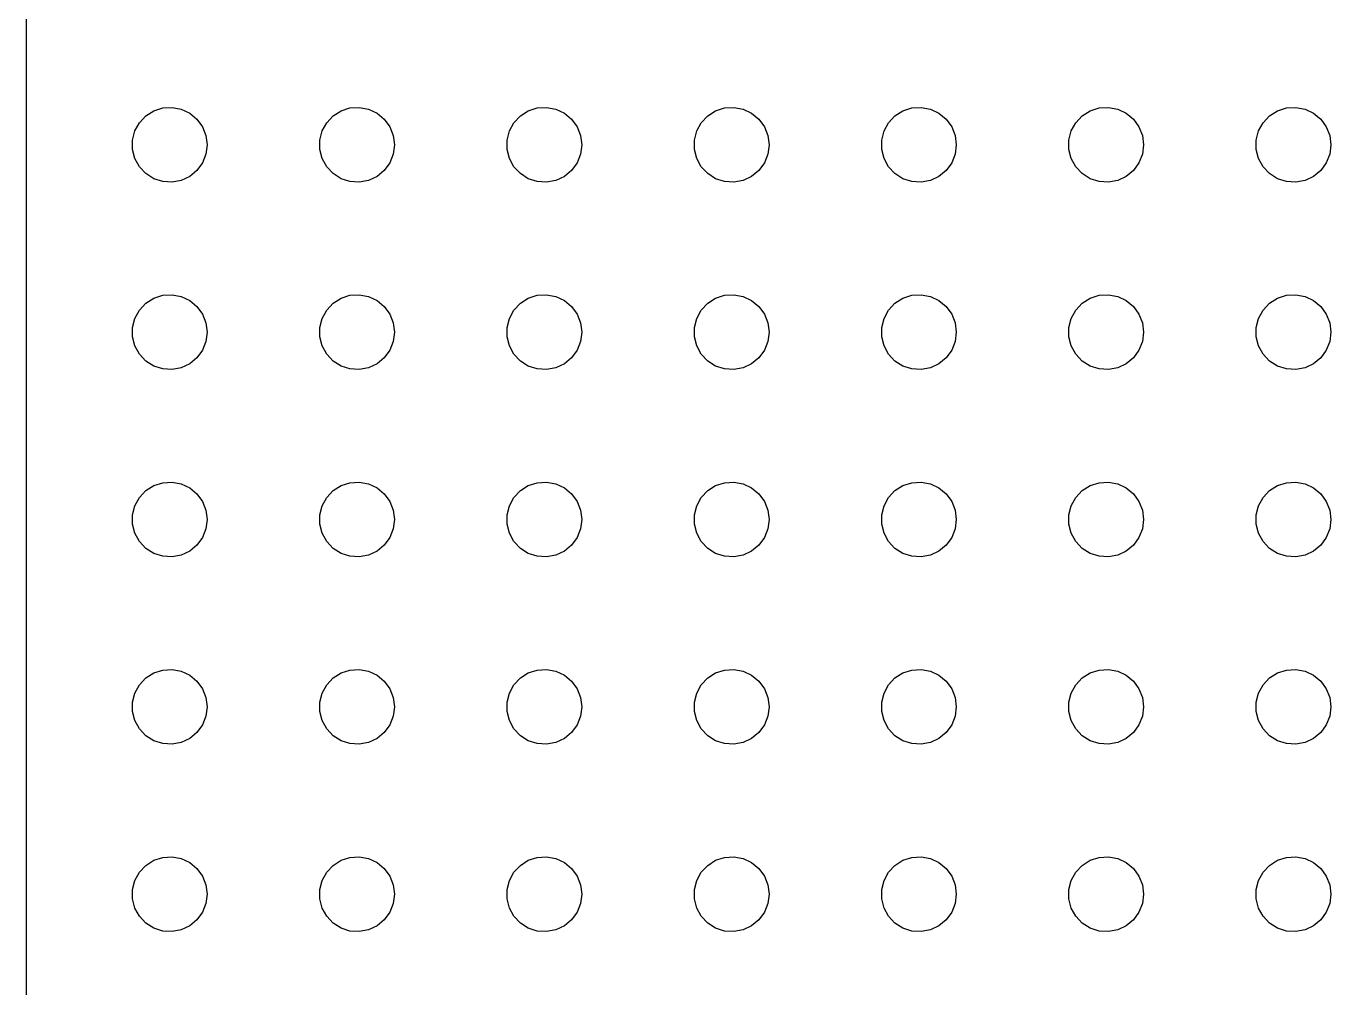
# Model space of a CAD drawing. Header units: metres. Extents: x -21 to 951, y -154 to 154.
# Drawn here: x 283.5 to 388, y 0 to 77 of the extents above; entities that cross this region are included whole.
import ezdxf

# ---------------------------------------------------------------- set-up
doc = ezdxf.new("R2010")
doc.units = ezdxf.units.M

msp = doc.modelspace()

# ---------------------------------------------------------------- linework, layer by layer
for p, q in [((283.5, 149), (283.5, -149)), ((293.088, 69.8115), (293.723, 70.2145)), ((293.723, 70.2145), (294.438, 70.4469)), ((294.438, 70.4469), (295.188, 70.4941)), ((295.188, 70.4941), (295.927, 70.3532)), ((295.927, 70.3532), (296.607, 70.033)), ((296.607, 70.033), (297.187, 69.5536)), ((308.088, 69.8115), (308.723, 70.2145)), ((308.723, 70.2145), (309.438, 70.4469)), ((309.438, 70.4469), (310.188, 70.4941)), ((310.188, 70.4941), (310.927, 70.3532)), ((310.927, 70.3532), (311.607, 70.033)), ((311.607, 70.033), (312.187, 69.5536)), ((323.088, 69.8115), (323.723, 70.2145)), ((323.723, 70.2145), (324.438, 70.4469)), ((324.438, 70.4469), (325.188, 70.4941)), ((325.188, 70.4941), (325.927, 70.3532)), ((325.927, 70.3532), (326.607, 70.033)), ((326.607, 70.033), (327.187, 69.5536)), ((338.088, 69.8115), (338.723, 70.2145)), ((338.723, 70.2145), (339.438, 70.4469)), ((339.438, 70.4469), (340.188, 70.4941)), ((340.188, 70.4941), (340.927, 70.3532)), ((340.927, 70.3532), (341.607, 70.033)), ((341.607, 70.033), (342.187, 69.5536)), ((353.088, 69.8115), (353.723, 70.2145)), ((353.723, 70.2145), (354.438, 70.4469)), ((354.438, 70.4469), (355.188, 70.4941)), ((355.188, 70.4941), (355.927, 70.3532)), ((355.927, 70.3532), (356.607, 70.033)), ((356.607, 70.033), (357.187, 69.5536)), ((368.088, 69.8115), (368.723, 70.2145)), ((368.723, 70.2145), (369.438, 70.4469)), ((369.438, 70.4469), (370.188, 70.4941)), ((370.188, 70.4941), (370.927, 70.3532)), ((370.927, 70.3532), (371.607, 70.033)), ((371.607, 70.033), (372.187, 69.5536)), ((383.088, 69.8115), (383.723, 70.2145)), ((383.723, 70.2145), (384.438, 70.4469)), ((384.438, 70.4469), (385.188, 70.4941)), ((385.188, 70.4941), (385.927, 70.3532)), ((385.927, 70.3532), (386.607, 70.033)), ((386.607, 70.033), (387.187, 69.5536)), ((292.211, 68.6044), (292.573, 69.2634)), ((292.573, 69.2634), (293.088, 69.8115)), ((297.187, 69.5536), (297.629, 68.9453)), ((307.211, 68.6044), (307.573, 69.2634)), ((307.573, 69.2634), (308.088, 69.8115)), ((312.187, 69.5536), (312.629, 68.9453)), ((322.211, 68.6044), (322.573, 69.2634)), ((322.573, 69.2634), (323.088, 69.8115)), ((327.187, 69.5536), (327.629, 68.9453)), ((337.211, 68.6044), (337.573, 69.2634)), ((337.573, 69.2634), (338.088, 69.8115)), ((342.187, 69.5536), (342.629, 68.9453)), ((352.211, 68.6044), (352.573, 69.2634)), ((352.573, 69.2634), (353.088, 69.8115)), ((357.187, 69.5536), (357.629, 68.9453)), ((367.211, 68.6044), (367.573, 69.2634)), ((367.573, 69.2634), (368.088, 69.8115)), ((372.187, 69.5536), (372.629, 68.9453)), ((382.211, 68.6044), (382.573, 69.2634)), ((382.573, 69.2634), (383.088, 69.8115)), ((387.187, 69.5536), (387.629, 68.9453)), ((292.024, 67.876), (292.211, 68.6044)), ((297.629, 68.9453), (297.906, 68.2461)), ((297.906, 68.2461), (298, 67.5)), ((307.024, 67.876), (307.211, 68.6044)), ((312.629, 68.9453), (312.906, 68.2461)), ((312.906, 68.2461), (313, 67.5)), ((322.024, 67.876), (322.211, 68.6044)), ((327.629, 68.9453), (327.906, 68.2461)), ((327.906, 68.2461), (328, 67.5)), ((337.024, 67.876), (337.211, 68.6044)), ((342.629, 68.9453), (342.906, 68.2461)), ((342.906, 68.2461), (343, 67.5)), ((352.024, 67.876), (352.211, 68.6044)), ((357.629, 68.9453), (357.906, 68.2461)), ((357.906, 68.2461), (358, 67.5)), ((367.024, 67.876), (367.211, 68.6044)), ((372.629, 68.9453), (372.906, 68.2461)), ((372.906, 68.2461), (373, 67.5)), ((382.024, 67.876), (382.211, 68.6044)), ((387.629, 68.9453), (387.906, 68.2461)), ((387.906, 68.2461), (388, 67.5)), ((292.024, 67.124), (292.024, 67.876)), ((292.211, 66.3956), (292.024, 67.124)), ((298, 67.5), (297.906, 66.7539)), ((307.024, 67.124), (307.024, 67.876)), ((307.211, 66.3956), (307.024, 67.124)), ((313, 67.5), (312.906, 66.7539)), ((322.024, 67.124), (322.024, 67.876)), ((322.211, 66.3956), (322.024, 67.124)), ((328, 67.5), (327.906, 66.7539)), ((337.024, 67.124), (337.024, 67.876)), ((337.211, 66.3956), (337.024, 67.124)), ((343, 67.5), (342.906, 66.7539)), ((352.024, 67.124), (352.024, 67.876)), ((352.211, 66.3956), (352.024, 67.124)), ((358, 67.5), (357.906, 66.7539)), ((367.024, 67.124), (367.024, 67.876)), ((367.211, 66.3956), (367.024, 67.124)), ((373, 67.5), (372.906, 66.7539)), ((382.024, 67.124), (382.024, 67.876)), ((382.211, 66.3956), (382.024, 67.124)), ((388, 67.5), (387.906, 66.7539)), ((292.573, 65.7366), (292.211, 66.3956)), ((297.629, 66.0547), (297.187, 65.4464)), ((297.906, 66.7539), (297.629, 66.0547)), ((307.573, 65.7366), (307.211, 66.3956)), ((312.629, 66.0547), (312.187, 65.4464)), ((312.906, 66.7539), (312.629, 66.0547)), ((322.573, 65.7366), (322.211, 66.3956)), ((327.629, 66.0547), (327.187, 65.4464)), ((327.906, 66.7539), (327.629, 66.0547)), ((337.573, 65.7366), (337.211, 66.3956)), ((342.629, 66.0547), (342.187, 65.4464)), ((342.906, 66.7539), (342.629, 66.0547)), ((352.573, 65.7366), (352.211, 66.3956)), ((357.629, 66.0547), (357.187, 65.4464)), ((357.906, 66.7539), (357.629, 66.0547)), ((367.573, 65.7366), (367.211, 66.3956)), ((372.629, 66.0547), (372.187, 65.4464)), ((372.906, 66.7539), (372.629, 66.0547)), ((382.573, 65.7366), (382.211, 66.3956)), ((387.629, 66.0547), (387.187, 65.4464)), ((387.906, 66.7539), (387.629, 66.0547)), ((293.088, 65.1885), (292.573, 65.7366)), ((293.723, 64.7855), (293.088, 65.1885)), ((296.607, 64.967), (295.927, 64.6468)), ((297.187, 65.4464), (296.607, 64.967)), ((308.088, 65.1885), (307.573, 65.7366)), ((308.723, 64.7855), (308.088, 65.1885)), ((311.607, 64.967), (310.927, 64.6468)), ((312.187, 65.4464), (311.607, 64.967)), ((323.088, 65.1885), (322.573, 65.7366)), ((323.723, 64.7855), (323.088, 65.1885)), ((326.607, 64.967), (325.927, 64.6468)), ((327.187, 65.4464), (326.607, 64.967)), ((338.088, 65.1885), (337.573, 65.7366)), ((338.723, 64.7855), (338.088, 65.1885)), ((341.607, 64.967), (340.927, 64.6468)), ((342.187, 65.4464), (341.607, 64.967)), ((353.088, 65.1885), (352.573, 65.7366)), ((353.723, 64.7855), (353.088, 65.1885)), ((356.607, 64.967), (355.927, 64.6468)), ((357.187, 65.4464), (356.607, 64.967)), ((368.088, 65.1885), (367.573, 65.7366)), ((368.723, 64.7855), (368.088, 65.1885)), ((371.607, 64.967), (370.927, 64.6468)), ((372.187, 65.4464), (371.607, 64.967)), ((383.088, 65.1885), (382.573, 65.7366)), ((383.723, 64.7855), (383.088, 65.1885)), ((386.607, 64.967), (385.927, 64.6468)), ((387.187, 65.4464), (386.607, 64.967)), ((294.438, 64.5531), (293.723, 64.7855)), ((295.188, 64.5059), (294.438, 64.5531)), ((295.927, 64.6468), (295.188, 64.5059)), ((309.438, 64.5531), (308.723, 64.7855)), ((310.188, 64.5059), (309.438, 64.5531)), ((310.927, 64.6468), (310.188, 64.5059)), ((324.438, 64.5531), (323.723, 64.7855)), ((325.188, 64.5059), (324.438, 64.5531)), ((325.927, 64.6468), (325.188, 64.5059)), ((339.438, 64.5531), (338.723, 64.7855)), ((340.188, 64.5059), (339.438, 64.5531)), ((340.927, 64.6468), (340.188, 64.5059)), ((354.438, 64.5531), (353.723, 64.7855)), ((355.188, 64.5059), (354.438, 64.5531)), ((355.927, 64.6468), (355.188, 64.5059)), ((369.438, 64.5531), (368.723, 64.7855)), ((370.188, 64.5059), (369.438, 64.5531)), ((370.927, 64.6468), (370.188, 64.5059)), ((384.438, 64.5531), (383.723, 64.7855)), ((385.188, 64.5059), (384.438, 64.5531)), ((385.927, 64.6468), (385.188, 64.5059)), ((293.723, 55.2145), (294.438, 55.4469)), ((294.438, 55.4469), (295.188, 55.4941)), ((295.188, 55.4941), (295.927, 55.3532)), ((308.723, 55.2145), (309.438, 55.4469)), ((309.438, 55.4469), (310.188, 55.4941)), ((310.188, 55.4941), (310.927, 55.3532)), ((323.723, 55.2145), (324.438, 55.4469)), ((324.438, 55.4469), (325.188, 55.4941)), ((325.188, 55.4941), (325.927, 55.3532)), ((338.723, 55.2145), (339.438, 55.4469)), ((339.438, 55.4469), (340.188, 55.4941)), ((340.188, 55.4941), (340.927, 55.3532)), ((353.723, 55.2145), (354.438, 55.4469)), ((354.438, 55.4469), (355.188, 55.4941)), ((355.188, 55.4941), (355.927, 55.3532)), ((368.723, 55.2145), (369.438, 55.4469)), ((369.438, 55.4469), (370.188, 55.4941)), ((370.188, 55.4941), (370.927, 55.3532)), ((383.723, 55.2145), (384.438, 55.4469)), ((384.438, 55.4469), (385.188, 55.4941)), ((385.188, 55.4941), (385.927, 55.3532)), ((292.573, 54.2634), (293.088, 54.8115)), ((293.088, 54.8115), (293.723, 55.2145)), ((295.927, 55.3532), (296.607, 55.033)), ((296.607, 55.033), (297.187, 54.5536)), ((297.187, 54.5536), (297.629, 53.9453)), ((307.573, 54.2634), (308.088, 54.8115)), ((308.088, 54.8115), (308.723, 55.2145)), ((310.927, 55.3532), (311.607, 55.033)), ((311.607, 55.033), (312.187, 54.5536)), ((312.187, 54.5536), (312.629, 53.9453)), ((322.573, 54.2634), (323.088, 54.8115)), ((323.088, 54.8115), (323.723, 55.2145)), ((325.927, 55.3532), (326.607, 55.033)), ((326.607, 55.033), (327.187, 54.5536)), ((327.187, 54.5536), (327.629, 53.9453)), ((337.573, 54.2634), (338.088, 54.8115)), ((338.088, 54.8115), (338.723, 55.2145)), ((340.927, 55.3532), (341.607, 55.033)), ((341.607, 55.033), (342.187, 54.5536)), ((342.187, 54.5536), (342.629, 53.9453)), ((352.573, 54.2634), (353.088, 54.8115)), ((353.088, 54.8115), (353.723, 55.2145)), ((355.927, 55.3532), (356.607, 55.033)), ((356.607, 55.033), (357.187, 54.5536)), ((357.187, 54.5536), (357.629, 53.9453)), ((367.573, 54.2634), (368.088, 54.8115)), ((368.088, 54.8115), (368.723, 55.2145)), ((370.927, 55.3532), (371.607, 55.033)), ((371.607, 55.033), (372.187, 54.5536)), ((372.187, 54.5536), (372.629, 53.9453)), ((382.573, 54.2634), (383.088, 54.8115)), ((383.088, 54.8115), (383.723, 55.2145)), ((385.927, 55.3532), (386.607, 55.033)), ((386.607, 55.033), (387.187, 54.5536)), ((387.187, 54.5536), (387.629, 53.9453)), ((292.024, 52.876), (292.211, 53.6044)), ((292.211, 53.6044), (292.573, 54.2634)), ((297.629, 53.9453), (297.906, 53.2461)), ((307.024, 52.876), (307.211, 53.6044)), ((307.211, 53.6044), (307.573, 54.2634)), ((312.629, 53.9453), (312.906, 53.2461)), ((322.024, 52.876), (322.211, 53.6044)), ((322.211, 53.6044), (322.573, 54.2634)), ((327.629, 53.9453), (327.906, 53.2461)), ((337.024, 52.876), (337.211, 53.6044)), ((337.211, 53.6044), (337.573, 54.2634)), ((342.629, 53.9453), (342.906, 53.2461)), ((352.024, 52.876), (352.211, 53.6044)), ((352.211, 53.6044), (352.573, 54.2634)), ((357.629, 53.9453), (357.906, 53.2461)), ((367.024, 52.876), (367.211, 53.6044)), ((367.211, 53.6044), (367.573, 54.2634)), ((372.629, 53.9453), (372.906, 53.2461)), ((382.024, 52.876), (382.211, 53.6044)), ((382.211, 53.6044), (382.573, 54.2634)), ((387.629, 53.9453), (387.906, 53.2461)), ((292.024, 52.124), (292.024, 52.876)), ((297.906, 53.2461), (298, 52.5)), ((298, 52.5), (297.906, 51.7539)), ((307.024, 52.124), (307.024, 52.876)), ((312.906, 53.2461), (313, 52.5)), ((313, 52.5), (312.906, 51.7539)), ((322.024, 52.124), (322.024, 52.876)), ((327.906, 53.2461), (328, 52.5)), ((328, 52.5), (327.906, 51.7539)), ((337.024, 52.124), (337.024, 52.876)), ((342.906, 53.2461), (343, 52.5)), ((343, 52.5), (342.906, 51.7539)), ((352.024, 52.124), (352.024, 52.876)), ((357.906, 53.2461), (358, 52.5)), ((358, 52.5), (357.906, 51.7539)), ((367.024, 52.124), (367.024, 52.876)), ((372.906, 53.2461), (373, 52.5)), ((373, 52.5), (372.906, 51.7539)), ((382.024, 52.124), (382.024, 52.876)), ((387.906, 53.2461), (388, 52.5)), ((388, 52.5), (387.906, 51.7539)), ((292.211, 51.3956), (292.024, 52.124)), ((292.573, 50.7366), (292.211, 51.3956)), ((297.906, 51.7539), (297.629, 51.0547)), ((307.211, 51.3956), (307.024, 52.124)), ((307.573, 50.7366), (307.211, 51.3956)), ((312.906, 51.7539), (312.629, 51.0547)), ((322.211, 51.3956), (322.024, 52.124)), ((322.573, 50.7366), (322.211, 51.3956)), ((327.906, 51.7539), (327.629, 51.0547)), ((337.211, 51.3956), (337.024, 52.124)), ((337.573, 50.7366), (337.211, 51.3956)), ((342.906, 51.7539), (342.629, 51.0547)), ((352.211, 51.3956), (352.024, 52.124)), ((352.573, 50.7366), (352.211, 51.3956)), ((357.906, 51.7539), (357.629, 51.0547)), ((367.211, 51.3956), (367.024, 52.124)), ((367.573, 50.7366), (367.211, 51.3956)), ((372.906, 51.7539), (372.629, 51.0547)), ((382.211, 51.3956), (382.024, 52.124)), ((382.573, 50.7366), (382.211, 51.3956)), ((387.906, 51.7539), (387.629, 51.0547)), ((293.088, 50.1885), (292.573, 50.7366)), ((293.723, 49.7855), (293.088, 50.1885)), ((297.187, 50.4464), (296.607, 49.967)), ((297.629, 51.0547), (297.187, 50.4464)), ((308.088, 50.1885), (307.573, 50.7366)), ((308.723, 49.7855), (308.088, 50.1885)), ((312.187, 50.4464), (311.607, 49.967)), ((312.629, 51.0547), (312.187, 50.4464)), ((323.088, 50.1885), (322.573, 50.7366)), ((323.723, 49.7855), (323.088, 50.1885)), ((327.187, 50.4464), (326.607, 49.967)), ((327.629, 51.0547), (327.187, 50.4464)), ((338.088, 50.1885), (337.573, 50.7366)), ((338.723, 49.7855), (338.088, 50.1885)), ((342.187, 50.4464), (341.607, 49.967)), ((342.629, 51.0547), (342.187, 50.4464)), ((353.088, 50.1885), (352.573, 50.7366)), ((353.723, 49.7855), (353.088, 50.1885)), ((357.187, 50.4464), (356.607, 49.967)), ((357.629, 51.0547), (357.187, 50.4464)), ((368.088, 50.1885), (367.573, 50.7366)), ((368.723, 49.7855), (368.088, 50.1885)), ((372.187, 50.4464), (371.607, 49.967)), ((372.629, 51.0547), (372.187, 50.4464)), ((383.088, 50.1885), (382.573, 50.7366)), ((383.723, 49.7855), (383.088, 50.1885)), ((387.187, 50.4464), (386.607, 49.967)), ((387.629, 51.0547), (387.187, 50.4464)), ((294.438, 49.5531), (293.723, 49.7855)), ((295.188, 49.5059), (294.438, 49.5531)), ((295.927, 49.6468), (295.188, 49.5059)), ((296.607, 49.967), (295.927, 49.6468)), ((309.438, 49.5531), (308.723, 49.7855)), ((310.188, 49.5059), (309.438, 49.5531)), ((310.927, 49.6468), (310.188, 49.5059)), ((311.607, 49.967), (310.927, 49.6468)), ((324.438, 49.5531), (323.723, 49.7855)), ((325.188, 49.5059), (324.438, 49.5531)), ((325.927, 49.6468), (325.188, 49.5059)), ((326.607, 49.967), (325.927, 49.6468)), ((339.438, 49.5531), (338.723, 49.7855)), ((340.188, 49.5059), (339.438, 49.5531)), ((340.927, 49.6468), (340.188, 49.5059)), ((341.607, 49.967), (340.927, 49.6468)), ((354.438, 49.5531), (353.723, 49.7855)), ((355.188, 49.5059), (354.438, 49.5531)), ((355.927, 49.6468), (355.188, 49.5059)), ((356.607, 49.967), (355.927, 49.6468)), ((369.438, 49.5531), (368.723, 49.7855)), ((370.188, 49.5059), (369.438, 49.5531)), ((370.927, 49.6468), (370.188, 49.5059)), ((371.607, 49.967), (370.927, 49.6468)), ((384.438, 49.5531), (383.723, 49.7855)), ((385.188, 49.5059), (384.438, 49.5531)), ((385.927, 49.6468), (385.188, 49.5059)), ((386.607, 49.967), (385.927, 49.6468)), ((292.573, 39.2634), (293.088, 39.8115)), ((293.088, 39.8115), (293.723, 40.2145)), ((293.723, 40.2145), (294.438, 40.4469)), ((294.438, 40.4469), (295.188, 40.4941)), ((295.188, 40.4941), (295.927, 40.3532)), ((295.927, 40.3532), (296.607, 40.033)), ((296.607, 40.033), (297.187, 39.5536)), ((307.573, 39.2634), (308.088, 39.8115)), ((308.088, 39.8115), (308.723, 40.2145)), ((308.723, 40.2145), (309.438, 40.4469)), ((309.438, 40.4469), (310.188, 40.4941)), ((310.188, 40.4941), (310.927, 40.3532)), ((310.927, 40.3532), (311.607, 40.033)), ((311.607, 40.033), (312.187, 39.5536)), ((322.573, 39.2634), (323.088, 39.8115)), ((323.088, 39.8115), (323.723, 40.2145)), ((323.723, 40.2145), (324.438, 40.4469)), ((324.438, 40.4469), (325.188, 40.4941)), ((325.188, 40.4941), (325.927, 40.3532)), ((325.927, 40.3532), (326.607, 40.033)), ((326.607, 40.033), (327.187, 39.5536)), ((337.573, 39.2634), (338.088, 39.8115)), ((338.088, 39.8115), (338.723, 40.2145)), ((338.723, 40.2145), (339.438, 40.4469)), ((339.438, 40.4469), (340.188, 40.4941)), ((340.188, 40.4941), (340.927, 40.3532)), ((340.927, 40.3532), (341.607, 40.033)), ((341.607, 40.033), (342.187, 39.5536)), ((352.573, 39.2634), (353.088, 39.8115)), ((353.088, 39.8115), (353.723, 40.2145)), ((353.723, 40.2145), (354.438, 40.4469)), ((354.438, 40.4469), (355.188, 40.4941)), ((355.188, 40.4941), (355.927, 40.3532)), ((355.927, 40.3532), (356.607, 40.033)), ((356.607, 40.033), (357.187, 39.5536)), ((367.573, 39.2634), (368.088, 39.8115)), ((368.088, 39.8115), (368.723, 40.2145)), ((368.723, 40.2145), (369.438, 40.4469)), ((369.438, 40.4469), (370.188, 40.4941)), ((370.188, 40.4941), (370.927, 40.3532)), ((370.927, 40.3532), (371.607, 40.033)), ((371.607, 40.033), (372.187, 39.5536)), ((382.573, 39.2634), (383.088, 39.8115)), ((383.088, 39.8115), (383.723, 40.2145)), ((383.723, 40.2145), (384.438, 40.4469)), ((384.438, 40.4469), (385.188, 40.4941)), ((385.188, 40.4941), (385.927, 40.3532)), ((385.927, 40.3532), (386.607, 40.033)), ((386.607, 40.033), (387.187, 39.5536)), ((292.211, 38.6044), (292.573, 39.2634)), ((297.187, 39.5536), (297.629, 38.9453)), ((297.629, 38.9453), (297.906, 38.2461)), ((307.211, 38.6044), (307.573, 39.2634)), ((312.187, 39.5536), (312.629, 38.9453)), ((312.629, 38.9453), (312.906, 38.2461)), ((322.211, 38.6044), (322.573, 39.2634)), ((327.187, 39.5536), (327.629, 38.9453)), ((327.629, 38.9453), (327.906, 38.2461)), ((337.211, 38.6044), (337.573, 39.2634)), ((342.187, 39.5536), (342.629, 38.9453)), ((342.629, 38.9453), (342.906, 38.2461)), ((352.211, 38.6044), (352.573, 39.2634)), ((357.187, 39.5536), (357.629, 38.9453)), ((357.629, 38.9453), (357.906, 38.2461)), ((367.211, 38.6044), (367.573, 39.2634)), ((372.187, 39.5536), (372.629, 38.9453)), ((372.629, 38.9453), (372.906, 38.2461)), ((382.211, 38.6044), (382.573, 39.2634)), ((387.187, 39.5536), (387.629, 38.9453)), ((387.629, 38.9453), (387.906, 38.2461)), ((292.024, 37.876), (292.211, 38.6044)), ((292.024, 37.124), (292.024, 37.876)), ((297.906, 38.2461), (298, 37.5)), ((307.024, 37.876), (307.211, 38.6044)), ((307.024, 37.124), (307.024, 37.876)), ((312.906, 38.2461), (313, 37.5)), ((322.024, 37.876), (322.211, 38.6044)), ((322.024, 37.124), (322.024, 37.876)), ((327.906, 38.2461), (328, 37.5)), ((337.024, 37.876), (337.211, 38.6044)), ((337.024, 37.124), (337.024, 37.876)), ((342.906, 38.2461), (343, 37.5)), ((352.024, 37.876), (352.211, 38.6044)), ((352.024, 37.124), (352.024, 37.876)), ((357.906, 38.2461), (358, 37.5)), ((367.024, 37.876), (367.211, 38.6044)), ((367.024, 37.124), (367.024, 37.876)), ((372.906, 38.2461), (373, 37.5)), ((382.024, 37.876), (382.211, 38.6044)), ((382.024, 37.124), (382.024, 37.876)), ((387.906, 38.2461), (388, 37.5)), ((292.211, 36.3956), (292.024, 37.124)), ((297.906, 36.7539), (297.629, 36.0547)), ((298, 37.5), (297.906, 36.7539)), ((307.211, 36.3956), (307.024, 37.124)), ((312.906, 36.7539), (312.629, 36.0547)), ((313, 37.5), (312.906, 36.7539)), ((322.211, 36.3956), (322.024, 37.124)), ((327.906, 36.7539), (327.629, 36.0547)), ((328, 37.5), (327.906, 36.7539)), ((337.211, 36.3956), (337.024, 37.124)), ((342.906, 36.7539), (342.629, 36.0547)), ((343, 37.5), (342.906, 36.7539)), ((352.211, 36.3956), (352.024, 37.124)), ((357.906, 36.7539), (357.629, 36.0547)), ((358, 37.5), (357.906, 36.7539)), ((367.211, 36.3956), (367.024, 37.124)), ((372.906, 36.7539), (372.629, 36.0547)), ((373, 37.5), (372.906, 36.7539)), ((382.211, 36.3956), (382.024, 37.124)), ((387.906, 36.7539), (387.629, 36.0547)), ((388, 37.5), (387.906, 36.7539)), ((292.573, 35.7366), (292.211, 36.3956)), ((293.088, 35.1885), (292.573, 35.7366)), ((297.629, 36.0547), (297.187, 35.4464)), ((307.573, 35.7366), (307.211, 36.3956)), ((308.088, 35.1885), (307.573, 35.7366)), ((312.629, 36.0547), (312.187, 35.4464)), ((322.573, 35.7366), (322.211, 36.3956)), ((323.088, 35.1885), (322.573, 35.7366)), ((327.629, 36.0547), (327.187, 35.4464)), ((337.573, 35.7366), (337.211, 36.3956)), ((338.088, 35.1885), (337.573, 35.7366)), ((342.629, 36.0547), (342.187, 35.4464)), ((352.573, 35.7366), (352.211, 36.3956)), ((353.088, 35.1885), (352.573, 35.7366)), ((357.629, 36.0547), (357.187, 35.4464)), ((367.573, 35.7366), (367.211, 36.3956)), ((368.088, 35.1885), (367.573, 35.7366)), ((372.629, 36.0547), (372.187, 35.4464)), ((382.573, 35.7366), (382.211, 36.3956)), ((383.088, 35.1885), (382.573, 35.7366)), ((387.629, 36.0547), (387.187, 35.4464)), ((293.723, 34.7855), (293.088, 35.1885)), ((294.438, 34.5531), (293.723, 34.7855)), ((295.188, 34.5059), (294.438, 34.5531)), ((295.927, 34.6468), (295.188, 34.5059)), ((296.607, 34.967), (295.927, 34.6468)), ((297.187, 35.4464), (296.607, 34.967)), ((308.723, 34.7855), (308.088, 35.1885)), ((309.438, 34.5531), (308.723, 34.7855)), ((310.188, 34.5059), (309.438, 34.5531)), ((310.927, 34.6468), (310.188, 34.5059)), ((311.607, 34.967), (310.927, 34.6468)), ((312.187, 35.4464), (311.607, 34.967)), ((323.723, 34.7855), (323.088, 35.1885)), ((324.438, 34.5531), (323.723, 34.7855)), ((325.188, 34.5059), (324.438, 34.5531)), ((325.927, 34.6468), (325.188, 34.5059)), ((326.607, 34.967), (325.927, 34.6468)), ((327.187, 35.4464), (326.607, 34.967)), ((338.723, 34.7855), (338.088, 35.1885)), ((339.438, 34.5531), (338.723, 34.7855)), ((340.188, 34.5059), (339.438, 34.5531)), ((340.927, 34.6468), (340.188, 34.5059)), ((341.607, 34.967), (340.927, 34.6468)), ((342.187, 35.4464), (341.607, 34.967)), ((353.723, 34.7855), (353.088, 35.1885)), ((354.438, 34.5531), (353.723, 34.7855)), ((355.188, 34.5059), (354.438, 34.5531)), ((355.927, 34.6468), (355.188, 34.5059)), ((356.607, 34.967), (355.927, 34.6468)), ((357.187, 35.4464), (356.607, 34.967)), ((368.723, 34.7855), (368.088, 35.1885)), ((369.438, 34.5531), (368.723, 34.7855)), ((370.188, 34.5059), (369.438, 34.5531)), ((370.927, 34.6468), (370.188, 34.5059)), ((371.607, 34.967), (370.927, 34.6468)), ((372.187, 35.4464), (371.607, 34.967)), ((383.723, 34.7855), (383.088, 35.1885)), ((384.438, 34.5531), (383.723, 34.7855)), ((385.188, 34.5059), (384.438, 34.5531)), ((385.927, 34.6468), (385.188, 34.5059)), ((386.607, 34.967), (385.927, 34.6468)), ((387.187, 35.4464), (386.607, 34.967)), ((293.088, 24.8115), (293.723, 25.2145)), ((293.723, 25.2145), (294.438, 25.4469)), ((294.438, 25.4469), (295.188, 25.4941)), ((295.188, 25.4941), (295.927, 25.3532)), ((295.927, 25.3532), (296.607, 25.033)), ((308.088, 24.8115), (308.723, 25.2145)), ((308.723, 25.2145), (309.438, 25.4469)), ((309.438, 25.4469), (310.188, 25.4941)), ((310.188, 25.4941), (310.927, 25.3532)), ((310.927, 25.3532), (311.607, 25.033)), ((323.088, 24.8115), (323.723, 25.2145)), ((323.723, 25.2145), (324.438, 25.4469)), ((324.438, 25.4469), (325.188, 25.4941)), ((325.188, 25.4941), (325.927, 25.3532)), ((325.927, 25.3532), (326.607, 25.033)), ((338.088, 24.8115), (338.723, 25.2145)), ((338.723, 25.2145), (339.438, 25.4469)), ((339.438, 25.4469), (340.188, 25.4941)), ((340.188, 25.4941), (340.927, 25.3532)), ((340.927, 25.3532), (341.607, 25.033)), ((353.088, 24.8115), (353.723, 25.2145)), ((353.723, 25.2145), (354.438, 25.4469)), ((354.438, 25.4469), (355.188, 25.4941)), ((355.188, 25.4941), (355.927, 25.3532)), ((355.927, 25.3532), (356.607, 25.033)), ((368.088, 24.8115), (368.723, 25.2145)), ((368.723, 25.2145), (369.438, 25.4469)), ((369.438, 25.4469), (370.188, 25.4941)), ((370.188, 25.4941), (370.927, 25.3532)), ((370.927, 25.3532), (371.607, 25.033)), ((383.088, 24.8115), (383.723, 25.2145)), ((383.723, 25.2145), (384.438, 25.4469)), ((384.438, 25.4469), (385.188, 25.4941)), ((385.188, 25.4941), (385.927, 25.3532)), ((385.927, 25.3532), (386.607, 25.033)), ((292.211, 23.6044), (292.573, 24.2634)), ((292.573, 24.2634), (293.088, 24.8115)), ((296.607, 25.033), (297.187, 24.5536)), ((297.187, 24.5536), (297.629, 23.9453)), ((307.211, 23.6044), (307.573, 24.2634)), ((307.573, 24.2634), (308.088, 24.8115)), ((311.607, 25.033), (312.187, 24.5536)), ((312.187, 24.5536), (312.629, 23.9453)), ((322.211, 23.6044), (322.573, 24.2634)), ((322.573, 24.2634), (323.088, 24.8115)), ((326.607, 25.033), (327.187, 24.5536)), ((327.187, 24.5536), (327.629, 23.9453)), ((337.211, 23.6044), (337.573, 24.2634)), ((337.573, 24.2634), (338.088, 24.8115)), ((341.607, 25.033), (342.187, 24.5536)), ((342.187, 24.5536), (342.629, 23.9453)), ((352.211, 23.6044), (352.573, 24.2634)), ((352.573, 24.2634), (353.088, 24.8115)), ((356.607, 25.033), (357.187, 24.5536)), ((357.187, 24.5536), (357.629, 23.9453)), ((367.211, 23.6044), (367.573, 24.2634)), ((367.573, 24.2634), (368.088, 24.8115)), ((371.607, 25.033), (372.187, 24.5536)), ((372.187, 24.5536), (372.629, 23.9453)), ((382.211, 23.6044), (382.573, 24.2634)), ((382.573, 24.2634), (383.088, 24.8115)), ((386.607, 25.033), (387.187, 24.5536)), ((387.187, 24.5536), (387.629, 23.9453)), ((292.024, 22.876), (292.211, 23.6044)), ((297.629, 23.9453), (297.906, 23.2461)), ((297.906, 23.2461), (298, 22.5)), ((307.024, 22.876), (307.211, 23.6044)), ((312.629, 23.9453), (312.906, 23.2461)), ((312.906, 23.2461), (313, 22.5)), ((322.024, 22.876), (322.211, 23.6044)), ((327.629, 23.9453), (327.906, 23.2461)), ((327.906, 23.2461), (328, 22.5)), ((337.024, 22.876), (337.211, 23.6044)), ((342.629, 23.9453), (342.906, 23.2461)), ((342.906, 23.2461), (343, 22.5)), ((352.024, 22.876), (352.211, 23.6044)), ((357.629, 23.9453), (357.906, 23.2461)), ((357.906, 23.2461), (358, 22.5)), ((367.024, 22.876), (367.211, 23.6044)), ((372.629, 23.9453), (372.906, 23.2461)), ((372.906, 23.2461), (373, 22.5)), ((382.024, 22.876), (382.211, 23.6044)), ((387.629, 23.9453), (387.906, 23.2461)), ((387.906, 23.2461), (388, 22.5)), ((292.024, 22.124), (292.024, 22.876)), ((292.211, 21.3956), (292.024, 22.124)), ((298, 22.5), (297.906, 21.7539)), ((307.024, 22.124), (307.024, 22.876)), ((307.211, 21.3956), (307.024, 22.124)), ((313, 22.5), (312.906, 21.7539)), ((322.024, 22.124), (322.024, 22.876)), ((322.211, 21.3956), (322.024, 22.124)), ((328, 22.5), (327.906, 21.7539)), ((337.024, 22.124), (337.024, 22.876)), ((337.211, 21.3956), (337.024, 22.124)), ((343, 22.5), (342.906, 21.7539)), ((352.024, 22.124), (352.024, 22.876)), ((352.211, 21.3956), (352.024, 22.124)), ((358, 22.5), (357.906, 21.7539)), ((367.024, 22.124), (367.024, 22.876)), ((367.211, 21.3956), (367.024, 22.124)), ((373, 22.5), (372.906, 21.7539)), ((382.024, 22.124), (382.024, 22.876)), ((382.211, 21.3956), (382.024, 22.124)), ((388, 22.5), (387.906, 21.7539)), ((292.573, 20.7366), (292.211, 21.3956)), ((297.629, 21.0547), (297.187, 20.4464)), ((297.906, 21.7539), (297.629, 21.0547)), ((307.573, 20.7366), (307.211, 21.3956)), ((312.629, 21.0547), (312.187, 20.4464)), ((312.906, 21.7539), (312.629, 21.0547)), ((322.573, 20.7366), (322.211, 21.3956)), ((327.629, 21.0547), (327.187, 20.4464)), ((327.906, 21.7539), (327.629, 21.0547)), ((337.573, 20.7366), (337.211, 21.3956)), ((342.629, 21.0547), (342.187, 20.4464)), ((342.906, 21.7539), (342.629, 21.0547)), ((352.573, 20.7366), (352.211, 21.3956)), ((357.629, 21.0547), (357.187, 20.4464)), ((357.906, 21.7539), (357.629, 21.0547)), ((367.573, 20.7366), (367.211, 21.3956)), ((372.629, 21.0547), (372.187, 20.4464)), ((372.906, 21.7539), (372.629, 21.0547)), ((382.573, 20.7366), (382.211, 21.3956)), ((387.629, 21.0547), (387.187, 20.4464)), ((387.906, 21.7539), (387.629, 21.0547)), ((293.088, 20.1884), (292.573, 20.7366)), ((293.723, 19.7855), (293.088, 20.1884)), ((296.607, 19.967), (295.927, 19.6468)), ((297.187, 20.4464), (296.607, 19.967)), ((308.088, 20.1884), (307.573, 20.7366)), ((308.723, 19.7855), (308.088, 20.1884)), ((311.607, 19.967), (310.927, 19.6468)), ((312.187, 20.4464), (311.607, 19.967)), ((323.088, 20.1884), (322.573, 20.7366)), ((323.723, 19.7855), (323.088, 20.1884)), ((326.607, 19.967), (325.927, 19.6468)), ((327.187, 20.4464), (326.607, 19.967)), ((338.088, 20.1884), (337.573, 20.7366)), ((338.723, 19.7855), (338.088, 20.1884)), ((341.607, 19.967), (340.927, 19.6468)), ((342.187, 20.4464), (341.607, 19.967)), ((353.088, 20.1884), (352.573, 20.7366)), ((353.723, 19.7855), (353.088, 20.1884)), ((356.607, 19.967), (355.927, 19.6468)), ((357.187, 20.4464), (356.607, 19.967)), ((368.088, 20.1884), (367.573, 20.7366)), ((368.723, 19.7855), (368.088, 20.1884)), ((371.607, 19.967), (370.927, 19.6468)), ((372.187, 20.4464), (371.607, 19.967)), ((383.088, 20.1884), (382.573, 20.7366)), ((383.723, 19.7855), (383.088, 20.1884)), ((386.607, 19.967), (385.927, 19.6468)), ((387.187, 20.4464), (386.607, 19.967)), ((294.438, 19.5531), (293.723, 19.7855)), ((295.188, 19.5059), (294.438, 19.5531)), ((295.927, 19.6468), (295.188, 19.5059)), ((309.438, 19.5531), (308.723, 19.7855)), ((310.188, 19.5059), (309.438, 19.5531)), ((310.927, 19.6468), (310.188, 19.5059)), ((324.438, 19.5531), (323.723, 19.7855)), ((325.188, 19.5059), (324.438, 19.5531)), ((325.927, 19.6468), (325.188, 19.5059)), ((339.438, 19.5531), (338.723, 19.7855)), ((340.188, 19.5059), (339.438, 19.5531)), ((340.927, 19.6468), (340.188, 19.5059)), ((354.438, 19.5531), (353.723, 19.7855)), ((355.188, 19.5059), (354.438, 19.5531)), ((355.927, 19.6468), (355.188, 19.5059)), ((369.438, 19.5531), (368.723, 19.7855)), ((370.188, 19.5059), (369.438, 19.5531)), ((370.927, 19.6468), (370.188, 19.5059)), ((384.438, 19.5531), (383.723, 19.7855)), ((385.188, 19.5059), (384.438, 19.5531)), ((385.927, 19.6468), (385.188, 19.5059)), ((294.438, 10.4469), (295.188, 10.4941)), ((295.188, 10.4941), (295.927, 10.3532)), ((309.438, 10.4469), (310.188, 10.4941)), ((310.188, 10.4941), (310.927, 10.3532)), ((324.438, 10.4469), (325.188, 10.4941)), ((325.188, 10.4941), (325.927, 10.3532)), ((339.438, 10.4469), (340.188, 10.4941)), ((340.188, 10.4941), (340.927, 10.3532)), ((354.438, 10.4469), (355.188, 10.4941)), ((355.188, 10.4941), (355.927, 10.3532)), ((369.438, 10.4469), (370.188, 10.4941)), ((370.188, 10.4941), (370.927, 10.3532)), ((384.438, 10.4469), (385.188, 10.4941)), ((385.188, 10.4941), (385.927, 10.3532)), ((292.573, 9.26335), (293.088, 9.81154)), ((293.088, 9.81154), (293.723, 10.2145)), ((293.723, 10.2145), (294.438, 10.4469)), ((295.927, 10.3532), (296.607, 10.033)), ((296.607, 10.033), (297.187, 9.55363)), ((297.187, 9.55363), (297.629, 8.94525)), ((307.573, 9.26335), (308.088, 9.81154)), ((308.088, 9.81154), (308.723, 10.2145)), ((308.723, 10.2145), (309.438, 10.4469)), ((310.927, 10.3532), (311.607, 10.033)), ((311.607, 10.033), (312.187, 9.55363)), ((312.187, 9.55363), (312.629, 8.94525)), ((322.573, 9.26335), (323.088, 9.81154)), ((323.088, 9.81154), (323.723, 10.2145)), ((323.723, 10.2145), (324.438, 10.4469)), ((325.927, 10.3532), (326.607, 10.033)), ((326.607, 10.033), (327.187, 9.55363)), ((327.187, 9.55363), (327.629, 8.94525)), ((337.573, 9.26335), (338.088, 9.81154)), ((338.088, 9.81154), (338.723, 10.2145)), ((338.723, 10.2145), (339.438, 10.4469)), ((340.927, 10.3532), (341.607, 10.033)), ((341.607, 10.033), (342.187, 9.55363)), ((342.187, 9.55363), (342.629, 8.94525)), ((352.573, 9.26335), (353.088, 9.81154)), ((353.088, 9.81154), (353.723, 10.2145)), ((353.723, 10.2145), (354.438, 10.4469)), ((355.927, 10.3532), (356.607, 10.033)), ((356.607, 10.033), (357.187, 9.55363)), ((357.187, 9.55363), (357.629, 8.94525)), ((367.573, 9.26335), (368.088, 9.81154)), ((368.088, 9.81154), (368.723, 10.2145)), ((368.723, 10.2145), (369.438, 10.4469)), ((370.927, 10.3532), (371.607, 10.033)), ((371.607, 10.033), (372.187, 9.55363)), ((372.187, 9.55363), (372.629, 8.94525)), ((382.573, 9.26335), (383.088, 9.81154)), ((383.088, 9.81154), (383.723, 10.2145)), ((383.723, 10.2145), (384.438, 10.4469)), ((385.927, 10.3532), (386.607, 10.033)), ((386.607, 10.033), (387.187, 9.55363)), ((387.187, 9.55363), (387.629, 8.94525)), ((292.024, 7.87599), (292.211, 8.60437)), ((292.211, 8.60437), (292.573, 9.26335)), ((297.629, 8.94525), (297.906, 8.24606)), ((307.024, 7.87599), (307.211, 8.60437)), ((307.211, 8.60437), (307.573, 9.26335)), ((312.629, 8.94525), (312.906, 8.24606)), ((322.024, 7.87599), (322.211, 8.60437)), ((322.211, 8.60437), (322.573, 9.26335)), ((327.629, 8.94525), (327.906, 8.24606)), ((337.024, 7.87599), (337.211, 8.60437)), ((337.211, 8.60437), (337.573, 9.26335)), ((342.629, 8.94525), (342.906, 8.24606)), ((352.024, 7.87599), (352.211, 8.60437)), ((352.211, 8.60437), (352.573, 9.26335)), ((357.629, 8.94525), (357.906, 8.24606)), ((367.024, 7.87599), (367.211, 8.60437)), ((367.211, 8.60437), (367.573, 9.26335)), ((372.629, 8.94525), (372.906, 8.24606)), ((382.024, 7.87599), (382.211, 8.60437)), ((382.211, 8.60437), (382.573, 9.26335)), ((387.629, 8.94525), (387.906, 8.24606)), ((292.024, 7.12399), (292.024, 7.87599)), ((297.906, 8.24606), (298, 7.5)), ((298, 7.5), (297.906, 6.75392)), ((307.024, 7.12399), (307.024, 7.87599)), ((312.906, 8.24606), (313, 7.5)), ((313, 7.5), (312.906, 6.75392)), ((322.024, 7.12399), (322.024, 7.87599)), ((327.906, 8.24606), (328, 7.5)), ((328, 7.5), (327.906, 6.75392)), ((337.024, 7.12399), (337.024, 7.87599)), ((342.906, 8.24606), (343, 7.5)), ((343, 7.5), (342.906, 6.75392)), ((352.024, 7.12399), (352.024, 7.87599)), ((357.906, 8.24606), (358, 7.5)), ((358, 7.5), (357.906, 6.75392)), ((367.024, 7.12399), (367.024, 7.87599)), ((372.906, 8.24606), (373, 7.5)), ((373, 7.5), (372.906, 6.75392)), ((382.024, 7.12399), (382.024, 7.87599)), ((387.906, 8.24606), (388, 7.5)), ((388, 7.5), (387.906, 6.75392)), ((292.211, 6.39561), (292.024, 7.12399)), ((292.573, 5.73663), (292.211, 6.39561)), ((297.906, 6.75392), (297.629, 6.05473)), ((307.211, 6.39561), (307.024, 7.12399)), ((307.573, 5.73663), (307.211, 6.39561)), ((312.906, 6.75392), (312.629, 6.05473)), ((322.211, 6.39561), (322.024, 7.12399)), ((322.573, 5.73663), (322.211, 6.39561)), ((327.906, 6.75392), (327.629, 6.05473)), ((337.211, 6.39561), (337.024, 7.12399)), ((337.573, 5.73663), (337.211, 6.39561)), ((342.906, 6.75392), (342.629, 6.05473)), ((352.211, 6.39561), (352.024, 7.12399)), ((352.573, 5.73663), (352.211, 6.39561)), ((357.906, 6.75392), (357.629, 6.05473)), ((367.211, 6.39561), (367.024, 7.12399)), ((367.573, 5.73663), (367.211, 6.39561)), ((372.906, 6.75392), (372.629, 6.05473)), ((382.211, 6.39561), (382.024, 7.12399)), ((382.573, 5.73663), (382.211, 6.39561)), ((387.906, 6.75392), (387.629, 6.05473)), ((293.088, 5.18845), (292.573, 5.73663)), ((297.187, 5.44635), (296.607, 4.96701)), ((297.629, 6.05473), (297.187, 5.44635)), ((308.088, 5.18845), (307.573, 5.73663)), ((312.187, 5.44635), (311.607, 4.96701)), ((312.629, 6.05473), (312.187, 5.44635)), ((323.088, 5.18845), (322.573, 5.73663)), ((327.187, 5.44635), (326.607, 4.96701)), ((327.629, 6.05473), (327.187, 5.44635)), ((338.088, 5.18845), (337.573, 5.73663)), ((342.187, 5.44635), (341.607, 4.96701)), ((342.629, 6.05473), (342.187, 5.44635)), ((353.088, 5.18845), (352.573, 5.73663)), ((357.187, 5.44635), (356.607, 4.96701)), ((357.629, 6.05473), (357.187, 5.44635)), ((368.088, 5.18845), (367.573, 5.73663)), ((372.187, 5.44635), (371.607, 4.96701)), ((372.629, 6.05473), (372.187, 5.44635)), ((383.088, 5.18845), (382.573, 5.73663)), ((387.187, 5.44635), (386.607, 4.96701)), ((387.629, 6.05473), (387.187, 5.44635)), ((293.723, 4.78551), (293.088, 5.18845)), ((294.438, 4.55313), (293.723, 4.78551)), ((295.188, 4.50591), (294.438, 4.55313)), ((295.927, 4.64682), (295.188, 4.50591)), ((296.607, 4.96701), (295.927, 4.64682)), ((308.723, 4.78551), (308.088, 5.18845)), ((309.438, 4.55313), (308.723, 4.78551)), ((310.188, 4.50591), (309.438, 4.55313)), ((310.927, 4.64682), (310.188, 4.50591)), ((311.607, 4.96701), (310.927, 4.64682)), ((323.723, 4.78551), (323.088, 5.18845)), ((324.438, 4.55313), (323.723, 4.78551)), ((325.188, 4.50591), (324.438, 4.55313)), ((325.927, 4.64682), (325.188, 4.50591)), ((326.607, 4.96701), (325.927, 4.64682)), ((338.723, 4.78551), (338.088, 5.18845)), ((339.438, 4.55313), (338.723, 4.78551)), ((340.188, 4.50591), (339.438, 4.55313)), ((340.927, 4.64682), (340.188, 4.50591)), ((341.607, 4.96701), (340.927, 4.64682)), ((353.723, 4.78551), (353.088, 5.18845)), ((354.438, 4.55313), (353.723, 4.78551)), ((355.188, 4.50591), (354.438, 4.55313)), ((355.927, 4.64682), (355.188, 4.50591)), ((356.607, 4.96701), (355.927, 4.64682)), ((368.723, 4.78551), (368.088, 5.18845)), ((369.438, 4.55313), (368.723, 4.78551)), ((370.188, 4.50591), (369.438, 4.55313)), ((370.927, 4.64682), (370.188, 4.50591)), ((371.607, 4.96701), (370.927, 4.64682)), ((383.723, 4.78551), (383.088, 5.18845)), ((384.438, 4.55313), (383.723, 4.78551)), ((385.188, 4.50591), (384.438, 4.55313)), ((385.927, 4.64682), (385.188, 4.50591)), ((386.607, 4.96701), (385.927, 4.64682))]:
    msp.add_line(p, q)

doc.saveas('drawing.dxf')
